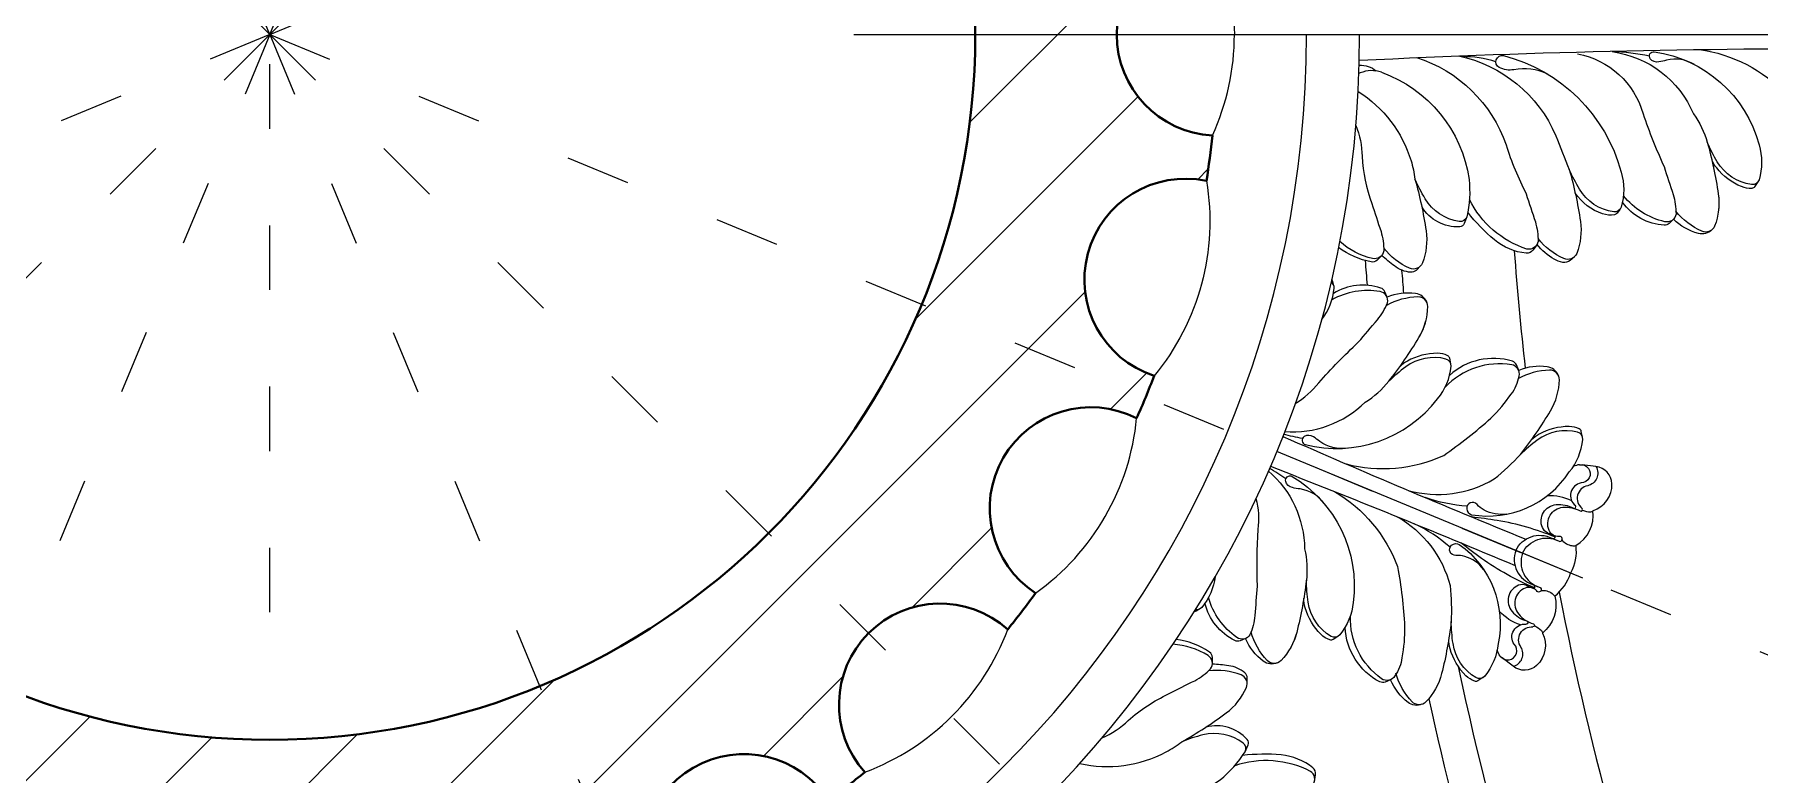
# Model space of a CAD drawing. Header units: millimetres. Extents: x 542654 to 551203, y 315718 to 321804.
# Drawn here: x 545239.9 to 545560.8, y 317859.7 to 317997.4 of the extents above; entities that cross this region are included whole.
import ezdxf

# ---------------------------------------------------------------- set-up
doc = ezdxf.new("R2010")
doc.units = ezdxf.units.MM
doc.linetypes.add('ACAD_ISO03W100', pattern=[30, 12, -18])
doc.layers.add('cad-block.com', color=250, linetype='Continuous')

msp = doc.modelspace()

# ---------------------------------------------------------------- hatches: boundary and pattern name
at = {"layer": 'cad-block.com', "lineweight": 15, "true_color": 0x000000}
h = msp.add_hatch(dxfattribs=at)
h.set_pattern_fill('ANSI31', color=18, scale=150, style=0)
h.set_pattern_definition([(45, (-2790188.436, -479010.678), (-13.25825215, 13.25825215), [])])
h.paths.add_polyline_path([(545444.91, 317925.98, 0.006039), (545446.59, 317929.9), (545404.9, 317947.17, -0.098491), (545376.45, 317904.59), (545395.05, 317885.99, -0.398666), (545420.93, 317886.68, 0.012079), (545426.12, 317893.44, -0.948004)])
h.paths.add_polyline_path([(545395.05, 317885.99), (545376.45, 317904.59, -0.098491), (545333.87, 317876.14), (545351.14, 317834.45, 0.006039), (545355.06, 317836.13, -0.948004), (545387.6, 317854.92, 0.012079), (545394.36, 317860.11, -0.398666)])
h.paths.add_polyline_path([(545333.87, 317876.14, -0.198912), (545233.42, 317876.14), (545216.16, 317834.45, 0.006039), (545220.11, 317832.87, -0.948004), (545256.41, 317823.14, 0.012079), (545264.86, 317822.03, -0.948004), (545302.44, 317822.03, 0.012079), (545310.88, 317823.14, -0.948004), (545347.18, 317832.87, 0.006039), (545351.14, 317834.45)])
h.paths.add_polyline_path([(545233.42, 317876.14, -0.098491), (545190.84, 317904.59), (545172.24, 317885.99, -0.398666), (545172.93, 317860.11, 0.012079), (545179.69, 317854.92, -0.948004), (545212.24, 317836.13, 0.006039), (545216.16, 317834.45)])
h.paths.add_polyline_path([(545162.39, 317947.17), (545120.71, 317929.9, 0.006039), (545122.38, 317925.98, -0.948004), (545141.17, 317893.44, 0.012079), (545146.36, 317886.68, -0.398666), (545172.24, 317885.99), (545190.84, 317904.59, -0.098491)])
h.paths.add_polyline_path([(545152.4, 317997.39), (545126.1, 317997.39, -0.398666), (545108.29, 317978.6, 0.012079), (545109.4, 317970.15, -0.948004), (545119.12, 317933.86, 0.006039), (545120.71, 317929.9), (545162.39, 317947.17, -0.098491)])
h.paths.add_polyline_path([(545162.39, 318047.62), (545120.71, 318064.88, 0.006039), (545119.12, 318060.93, -0.948004), (545109.4, 318024.63, 0.012079), (545108.29, 318016.18, -0.398666), (545126.1, 317997.39), (545152.4, 317997.39, -0.098491)])
h.paths.add_polyline_path([(545190.84, 318090.2), (545172.24, 318108.8, -0.398666), (545146.36, 318108.1, 0.012079), (545141.17, 318101.35, -0.948004), (545122.38, 318068.8, 0.006039), (545120.71, 318064.88), (545162.39, 318047.62, -0.098491)])
h.paths.add_polyline_path([(545233.42, 318118.64), (545216.16, 318160.33, 0.006039), (545212.24, 318158.65, -0.948004), (545179.69, 318139.86, 0.012079), (545172.93, 318134.68, -0.398666), (545172.24, 318108.8), (545190.84, 318090.2, -0.098491)])
h.paths.add_polyline_path([(545283.65, 318154.94, -0.398666), (545264.86, 318172.75, 0.012079), (545256.41, 318171.64, -0.948004), (545220.11, 318161.92, 0.006039), (545216.16, 318160.33), (545233.42, 318118.64, -0.098491), (545283.65, 318128.64)])
h.paths.add_polyline_path([(545351.14, 318160.33, 0.006039), (545347.18, 318161.92, -0.948004), (545310.88, 318171.64, 0.012079), (545302.44, 318172.75, -0.398666), (545283.65, 318154.94), (545283.65, 318128.64, -0.098491), (545333.87, 318118.64)])
h.paths.add_polyline_path([(545394.36, 318134.68, 0.012079), (545387.6, 318139.86, -0.948004), (545355.06, 318158.65, 0.006039), (545351.14, 318160.33), (545333.87, 318118.64, -0.098491), (545376.45, 318090.2), (545395.05, 318108.8, -0.398666)])
h.paths.add_polyline_path([(545426.12, 318101.35, 0.012079), (545420.93, 318108.1, -0.398666), (545395.05, 318108.8), (545376.45, 318090.2, -0.098491), (545404.9, 318047.62), (545446.59, 318064.88, 0.006039), (545444.91, 318068.8, -0.948004)])
h.paths.add_polyline_path([(545448.17, 318060.93, 0.006039), (545446.59, 318064.88), (545404.9, 318047.62, -0.098491), (545414.89, 317997.39), (545441.2, 317997.39, -0.398666), (545459.01, 318016.18, 0.012079), (545457.9, 318024.63, -0.948004)])
h.paths.add_polyline_path([(545457.9, 317970.15, 0.012079), (545459.01, 317978.6, -0.398666), (545441.2, 317997.39), (545414.89, 317997.39, -0.098491), (545404.9, 317947.17), (545446.59, 317929.9, 0.006039), (545448.17, 317933.86, -0.948004)])

# ---------------------------------------------------------------- linework, layer by layer
at = {"layer": 'cad-block.com', "color": 18, "linetype": 'ACAD_ISO03W100', "lineweight": 15, "true_color": 0x000000}
for points in [[(545283.65, 317889.86), (545283.65, 318458.6)], [(545283.65, 317997.39), (545117.12, 318399.43)], [(545283.65, 317997.39), (545450.18, 318399.43)], [(545283.65, 317997.39), (545631.94, 318345.68)], [(545283.65, 317997.39), (544948.37, 318332.67)], [(545283.65, 317997.39), (545685.69, 318163.92)], [(545283.65, 317997.39), (544881.61, 317830.86)], [(545283.65, 317997.39), (544948.37, 317662.11)], [(545283.65, 317997.39), (545117.12, 317595.35)], [(545283.65, 317997.39), (545631.94, 317649.1)], [(545283.65, 317997.39), (545450.18, 317595.35)], [(545283.65, 317997.39), (545685.69, 317830.86)]]:
    msp.add_lwpolyline(points, dxfattribs=at)
at = {"layer": 'cad-block.com', "color": 18, "lineweight": 40, "true_color": 0x000000}
for points in [[(545220.11, 318161.92, 0.948004), (545256.41, 318171.64, -0.012079), (545264.86, 318172.75, 0.948004), (545302.44, 318172.75, -0.012079), (545310.88, 318171.64, 0.948004), (545347.18, 318161.92, -0.012079), (545355.06, 318158.65, 0.948004), (545387.6, 318139.86, -0.012079), (545394.36, 318134.68, 0.948004), (545420.93, 318108.1, -0.012079), (545426.12, 318101.35, 0.948004), (545444.91, 318068.8, -0.012079), (545448.17, 318060.93, 0.948004), (545457.9, 318024.63, -0.012079), (545459.01, 318016.18, 0.398666), (545441.2, 317997.39)], [(545414.89, 317997.39, 1), (545152.4, 317997.39)], [(545414.89, 317997.39, -1), (545152.4, 317997.39)], [(545220.11, 317832.87, -0.948004), (545256.41, 317823.14, 0.012079), (545264.86, 317822.03, -0.948004), (545302.44, 317822.03, 0.012079), (545310.88, 317823.14, -0.948004), (545347.18, 317832.87, 0.012079), (545355.06, 317836.13, -0.948004), (545387.6, 317854.92, 0.012079), (545394.36, 317860.11, -0.948004), (545420.93, 317886.68, 0.012079), (545426.12, 317893.44, -0.948004), (545444.91, 317925.98, 0.012079), (545448.17, 317933.86, -0.948004), (545457.9, 317970.15, 0.012079), (545459.01, 317978.6, -0.398666), (545441.2, 317997.39)]]:
    msp.add_lwpolyline(points, format="xyb", dxfattribs=at)
at = {"layer": 'cad-block.com', "color": 18, "lineweight": 15, "true_color": 0x000000}
for points in [[(545459.01, 318016.18, -0.107292), (545463.09, 317997.39, -0.107292)], [(545459.01, 317978.6, 0.107292), (545463.09, 317997.39, 0.107292)], [(545486.33, 317992.59, -0.013831), (545585.85, 317994.75)], [(545526.92, 317993.77, -0.287988), (545539.1, 317982.62, 0.025097), (545543.02, 317972.81, -1.877874)], [(545533.37, 317994.2, -0.264183), (545548.49, 317982.62, -0.086697), (545551.05, 317977.35, 0.115313), (545551.05, 317977.35, -1.802822)], [(545540.29, 317993.33, 0.049528), (545533.37, 317994.2, 0.106349)], [(545548.66, 317991.79, 0.205471), (545543.48, 317992.6, -0.013815), (545542.04, 317992.28, -0.287999), (545540.45, 317992.89, -0.658883), (545541.2, 317994.19, -2.065471)], [(545541.2, 317994.19, -0.299057), (545560.68, 317976.88, -0.148504), (545560.68, 317970.35, -0.369673), (545559.29, 317969.46, -0.227087), (545552.92, 317973.7, -0.031874), (545551.05, 317977.35)], [(545541.2, 317994.19, -0.299057), (545560.68, 317976.88, -0.148504), (545560.68, 317970.35, -0.369673), (545559.29, 317969.46, -0.227087), (545552.92, 317973.7, -0.031874), (545551.05, 317977.35)], [(545549.58, 317994.6, -0.17254), (545565.74, 317986.18, -0.032558), (545571.22, 317976.39, -1.877874)], [(545490.47, 317990.35, 0.187676), (545486.49, 317990.23, 0.000437), (545486.26, 317990.15, 0.000437)], [(545486.31, 317991.7, -0.186623), (545489.45, 317990.61)], [(545496.96, 317993.09, -0.238276), (545513.62, 317976.85, 0.042198), (545517.37, 317967.72, -1.877874)], [(545504.76, 317993.41, -0.242672), (545522.88, 317978.56, 0.01266), (545525.39, 317972.26, 0.115313), (545525.39, 317972.26, -1.802822)], [(545511.73, 317992.3, 0.081243), (545505.37, 317993.27, -0.145658)], [(545521.29, 317990.05, 0.152838), (545515.07, 317990.83, -0.168769), (545512.36, 317991.26, -0.866804), (545513.14, 317993.46, -0.951731)], [(545513.14, 317993.46, -0.270578), (545535.03, 317971.79, -0.148504), (545535.03, 317965.26, -0.369673), (545533.64, 317964.37, -0.227087), (545527.27, 317968.61, -0.031874), (545525.39, 317972.26, 14.502454)], [(545490.47, 317990.35, -0.277944), (545506.74, 317970.43, -0.083054), (545506.32, 317963.48, -0.369673), (545504.93, 317962.59, -0.227087), (545498.56, 317966.83, -0.031874), (545496.68, 317970.48, 14.502454)], [(545486.11, 317986.78, -0.178469), (545495.96, 317973.9, -0.03595), (545496.68, 317970.48), (545496.68, 317970.48)], [(545485.68, 317980.46, -0.091012), (545486.84, 317974.72, 0.075503), (545488.66, 317965.94)], [(545551.05, 317977.35, -0.031779), (545553.1, 317967.71, -0.130738), (545552.42, 317961.74, -0.427656), (545550.05, 317960.77, -0.120528), (545545.23, 317964.51, -0.120528)], [(545551.05, 317977.35, -0.031779), (545553.1, 317967.71, -0.073107), (545553.1, 317964.31, -0.073107)], [(545525.39, 317972.26, -0.031779), (545527.45, 317962.62, -0.130738), (545526.77, 317956.65, -0.427656), (545524.4, 317955.68, -0.120528), (545519.57, 317959.42, -0.120528)], [(545543.02, 317972.81, -0.020018), (545543.02, 317972.81, 0.005323), (545544.72, 317967.61, -0.071153), (545545.24, 317963.97, -0.43648), (545543.15, 317962.55, -0.168128), (545535.46, 317967.39, -0.168128)], [(545543.02, 317972.81, -0.020018), (545543.02, 317972.81, 0.005323), (545544.72, 317967.61, -0.071153), (545545.24, 317963.97, -0.43648), (545543.15, 317962.55, -0.168128), (545535.46, 317967.39, -0.168128)], [(545560.48, 317969.94), (545559.86, 317969.04, -0.231904), (545559.34, 317968.76, -0.111123), (545557.42, 317969.08, -0.128926), (545552.8, 317972.55, -0.064699), (545551.89, 317974.07, 0.833227)], [(545560.48, 317969.94), (545559.86, 317969.04, -0.231904), (545559.34, 317968.76, -0.111123), (545557.42, 317969.08, -0.128926), (545552.8, 317972.55, -0.064699), (545551.89, 317974.07, 0.833227)], [(545457.9, 317970.15, -0.217083), (545448.17, 317933.86, -2.785548)], [(545496.68, 317970.48, -0.031779), (545498.74, 317960.84, -0.130738), (545498.06, 317954.87, -0.427656), (545495.69, 317953.9, -0.120528), (545490.86, 317957.64, -0.120528)], [(545488.66, 317965.94), (545488.66, 317965.94, 0.005323), (545490.36, 317960.74, -0.071153), (545490.87, 317957.1, -0.43648), (545488.79, 317955.69, -0.125479), (545482.69, 317958.84, -0.125479)], [(545506.32, 317963.48), (545505.82, 317962.19, -0.294707), (545505, 317961.6, -0.279852), (545497.93, 317965.38, 3.652467)], [(545517.37, 317967.72, -0.020018), (545517.37, 317967.72, 0.005323), (545519.07, 317962.52, -0.071153), (545519.58, 317958.88, -0.43648), (545517.5, 317957.47, -0.202958), (545506.8, 317966.7, -0.202958)], [(545534.81, 317964.84), (545534.29, 317964.17, -0.181734), (545533.77, 317963.85, -0.130507), (545531.59, 317964.01, -0.161337), (545526.49, 317967.88, 3.222316)], [(545544.75, 317963.01), (545543.97, 317962.23, -0.215345), (545543.06, 317961.89, -0.223692), (545535.27, 317966.17, 41148.719541)], [(545544.75, 317963.01), (545543.97, 317962.23, -0.215345), (545543.06, 317961.89, -0.223692), (545535.27, 317966.17, 41148.719541)], [(545519.39, 317958.31), (545518.63, 317957.25, -0.270706), (545517.37, 317956.68, -0.148242), (545511.47, 317959.17, -0.053539), (545506.49, 317964.31, -0.34386)], [(545551.91, 317961.03, -0.266317), (545549.39, 317960.36, -0.128186), (545544.75, 317963.01, -3.392852)], [(545551.91, 317961.03, -0.266317), (545549.39, 317960.36, -0.128186), (545544.75, 317963.01, -3.392852)], [(545551.72, 317960.89, -0.250761), (545550.05, 317960.77, -0.120528), (545545.23, 317964.51)], [(545490.5, 317956.26), (545489.63, 317955.4, -0.248324), (545488.52, 317955.06, -0.117093), (545482.48, 317957.76, -0.117093)], [(545497.75, 317954.37), (545496.88, 317953.49, -0.222193), (545495.89, 317953.13, -0.141471), (545492.85, 317954.32, -0.020446), (545490.5, 317956.26, -0.915996)], [(545526.36, 317956.04), (545525.53, 317955.35, -0.213482), (545524.17, 317954.98, -0.097951), (545522.56, 317955.57, -0.084116), (545519.39, 317958.31, 2.781001)], [(545479.33, 317944.35, 0.141997), (545481.65, 317950.16, 0.276465), (545481.09, 317951.34, 0.276465)], [(545481.6, 317950.63), (545481.38, 317951.45, 0.114353), (545481.19, 317951.79, 0.114353)], [(545486.14, 317940.12, 0.020018), (545486.14, 317940.12, -0.005323), (545489.7, 317944.28, 0.071153), (545491.57, 317947.45, 0.43648), (545490.19, 317949.55, 0.168128), (545481.23, 317948.03, 0.168128)], [(545486.14, 317940.12, 0.020018), (545486.14, 317940.12, -0.005323), (545489.7, 317944.28, 0.071153), (545491.57, 317947.45, 0.43648), (545490.19, 317949.55, 0.168128), (545481.23, 317948.03, 0.168128)], [(545491.49, 317948.52), (545491.07, 317949.53, 0.215345), (545490.35, 317950.2, 0.223692), (545481.52, 317949.22, -41148.719541)], [(545491.49, 317948.52), (545491.07, 317949.53, 0.215345), (545490.35, 317950.2, 0.223692), (545481.52, 317949.22, -41148.719541)], [(545498.86, 317947.61, 0.266317), (545496.79, 317949.19, 0.128186), (545491.49, 317948.52, 3.392852)], [(545498.86, 317947.61, 0.266317), (545496.79, 317949.19, 0.128186), (545491.49, 317948.52, 3.392852)], [(545491.82, 317932.86, 0.031779), (545497.41, 317940.98, 0.130738), (545499.06, 317946.76, 0.427656), (545497.24, 317948.56, 0.120528), (545491.36, 317946.95, 0.120528)], [(545498.74, 317947.81, 0.250761), (545497.24, 317948.56, 0.120528), (545491.36, 317946.95)], [(545491.82, 317932.86, 0.031779), (545497.41, 317940.98, 0.073107), (545498.71, 317944.12, 0.073107)], [(545474.41, 317928.72, 0.094283), (545478.77, 317932.56, -0.025097), (545486.14, 317940.12)], [(545476.28, 317921.07, 0.299057), (545500.9, 317929.61, 0.148504), (545503.4, 317935.64, 0.369673), (545502.45, 317937, 0.227087), (545494.95, 317935.52, 0.031874), (545491.82, 317932.86)], [(545476.28, 317921.07, 0.299057), (545500.9, 317929.61, 0.148504), (545503.4, 317935.64, 0.369673), (545502.45, 317937, 0.227087), (545494.95, 317935.52, 0.031874), (545491.82, 317932.86)], [(545503.37, 317936.09), (545503.14, 317937.16, 0.231904), (545502.77, 317937.62, 0.111123), (545500.87, 317938.06, 0.128926), (545495.27, 317936.62, 0.064699), (545493.86, 317935.57, -0.833227)], [(545503.37, 317936.09), (545503.14, 317937.16, 0.231904), (545502.77, 317937.62, 0.111123), (545500.87, 317938.06, 0.128926), (545495.27, 317936.62, 0.064699), (545493.86, 317935.57, -0.833227)], [(545510.82, 317926.02, -0.067216), (545510.82, 317926.02, 0.045938), (545514.59, 317930.48, 0.12291), (545516.05, 317933.82, 0.43648), (545514.67, 317935.92, 0.249318), (545502.3, 317931.77, 0.168128)], [(545515.97, 317934.89), (545515.55, 317935.9, 0.215345), (545514.83, 317936.58, 0.264602), (545503.11, 317933.96, -41148.719541)], [(545472.44, 317923.49, 0.216881), (545487.44, 317928.97, 0.086697), (545491.82, 317932.86), (545491.82, 317932.86)], [(545516.3, 317919.23, 0.031779), (545521.89, 317927.35, 0.130738), (545523.54, 317933.13, 0.427656), (545521.73, 317934.93, 0.120528), (545515.84, 317933.32, 0.120528)], [(545523.34, 317933.98, 0.266317), (545521.27, 317935.56, 0.128186), (545515.97, 317934.89, 3.392852)], [(545426.12, 317893.44, 0.217083), (545444.91, 317925.98, 2.785548)], [(545483.86, 317917.48, 0.17254), (545502.02, 317919.07, 0.032558), (545510.82, 317926.02, 1.877874)], [(545507.22, 317908.02, 0.2965), (545525.39, 317915.98, 0.148504), (545527.88, 317922.01, 0.369673), (545526.94, 317923.37, 0.227087), (545519.43, 317921.89, 0.031874), (545516.3, 317919.23)], [(545527.85, 317922.47), (545527.62, 317923.53, 0.231904), (545527.25, 317923.99, 0.111123), (545525.35, 317924.43, 0.128926), (545519.76, 317922.99, 0.064699), (545518.34, 317921.94, -0.833227)], [(545472.09, 317922.6, 0.006822), (545517.31, 317903.47)], [(545475.76, 317922.21, -0.025562), (545472.25, 317923, -0.025562)], [(545484.09, 317920.43, -0.205471), (545478.99, 317921.66, 0.013815), (545477.78, 317922.52, 0.287999), (545476.08, 317922.56, 0.658883), (545476.28, 317921.07, 2.065471)], [(545469.78, 317917.03, -0.006822), (545515.29, 317898.58)], [(545495.41, 317912.56, 0.205468), (545511.42, 317914.67, 0.033562), (545516.34, 317919.29, -0.115313), (545516.34, 317919.29, 1.802822)], [(545527.3, 317917.32, -1.076436), (545527.59, 317913.94, 0.650784), (545526.53, 317909.72, 0.030699)], [(545527.3, 317917.32, 0.08628), (545526.12, 317916.99, 0.096741)], [(545530.35, 317916.97, -0.506611), (545528.83, 317913.42, 0.650784), (545527.77, 317909.21, 0.030699)], [(545529.79, 317908.77, 0.336885), (545533.31, 317913.77, 0.369624), (545530.35, 317916.97, -0.09503)], [(545469.4, 317916.16, -0.216881), (545476.14, 317901.67, -0.086697), (545476.48, 317895.82), (545476.48, 317895.82)], [(545472.65, 317914.71, 0.025562), (545469.61, 317916.64, 0.025562)], [(545479.8, 317910.08, 0.205471), (545475.32, 317912.81, -0.013815), (545473.87, 317913.06, -0.287999), (545472.63, 317914.23, -0.658883), (545473.82, 317915.15, -2.065471)], [(545473.82, 317915.15, -0.299057), (545485.2, 317891.7, -0.148504), (545482.7, 317885.67, -0.369673), (545481.07, 317885.38, -0.227087), (545476.81, 317891.73, -0.031874), (545476.48, 317895.82)], [(545473.82, 317915.15, -0.299057), (545485.2, 317891.7, -0.148504), (545482.7, 317885.67, -0.369673), (545481.07, 317885.38, -0.227087), (545476.81, 317891.73, -0.031874), (545476.48, 317895.82)], [(545467.09, 317911.06, -0.094283), (545467.46, 317905.27, 0.025097), (545467.33, 317894.7)], [(545481.73, 317912.32, -0.17254), (545493.44, 317898.36, -0.032558), (545494.75, 317887.22, -1.877874)], [(545506.37, 317909.61, -0.069343), (545498.58, 317911.22, -1.99707)], [(545513.77, 317908.14, -0.161765), (545509.52, 317908.88, -0.093267), (545508.22, 317909.93, 0.728492), (545506.3, 317909.13, 0.314769), (545507.22, 317908.02, 32.564591)], [(545525.84, 317910.59, 0.126961), (545521.28, 317911.56, 0.586337)], [(545493.37, 317907.64, -0.205468), (545503.2, 317894.82, -0.033562), (545503.42, 317888.08, 0.115313), (545503.42, 317888.08, -1.802822)], [(545522.79, 317903.86, 0.055477), (545511.98, 317906.94, 0.013752), (545507.24, 317907.6, -1.957294)], [(545521.35, 317904.64, -0.185281), (545520.39, 317905.62, -0.514069), (545522.96, 317909.91, -0.145405), (545526.15, 317909.24, 0.845239), (545526.53, 317909.72)], [(545523.35, 317903.15, 1.646885), (545523.46, 317903.95, -0.30867), (545521.63, 317905.1, -0.514069), (545524.2, 317909.4, -0.145405), (545527.4, 317908.73, 0.845239), (545527.77, 317909.21, 0.471594)], [(545526.58, 317902.28), (545526.58, 317902.28, 0.304164), (545529.79, 317908.77, 1.721289)], [(545527.83, 317908.88, 0.116425), (545529.37, 317908.56, 0.214751), (545529.79, 317908.77, 1.361399)], [(545503.21, 317901.98, 0.069343), (545496.56, 317906.35, 1.99707)], [(545515.44, 317901.38, -0.424273), (545522.11, 317903.66, -2.119662)], [(545522.11, 317903.66, 0.607063), (545522.83, 317904.03, 0.607063)], [(545509.48, 317897.79, 0.161765), (545505.95, 317900.26, 0.093267), (545504.29, 317900.44, -0.728492), (545503.5, 317902.36, -0.314769), (545504.93, 317902.5, -32.564591)], [(545504.93, 317902.5, -0.2965), (545512.15, 317884.03, -0.148504), (545509.65, 317877.99, -0.369673), (545508.02, 317877.7, -0.227087), (545503.76, 317884.06, -0.031874), (545503.43, 317888.15)], [(545518.89, 317894.43, -0.055477), (545509.06, 317899.9, -0.013752), (545505.24, 317902.78, 1.957294)], [(545515.44, 317901.38, 0.424273), (545518.54, 317895.05, 2.119662)], [(545516.69, 317900.86, 0.424273), (545519.79, 317894.54, 2.119662)], [(545516.69, 317900.86, -0.424273), (545523.35, 317903.15, -2.119662)], [(545524.03, 317903.33, 0.186151), (545525.87, 317902.27, 0.094737), (545526.58, 317902.28, 15.762935)], [(545526.58, 317902.28, -0.150854), (545525.63, 317897.16, 3.307885)], [(545459.52, 317896.53, -0.141997), (545457.05, 317890.78, -0.276465), (545455.83, 317890.34, -0.276465)], [(545467.33, 317894.7, -0.020018), (545467.33, 317894.7, 0.005323), (545466.91, 317889.25, -0.071153), (545465.99, 317885.68, -0.43648), (545463.53, 317885.18, -0.168128), (545458.26, 317892.59, -0.168128)], [(545467.33, 317894.7, -0.020018), (545467.33, 317894.7, 0.005323), (545466.91, 317889.25, -0.071153), (545465.99, 317885.68, -0.43648), (545463.53, 317885.18, -0.168128), (545458.26, 317892.59, -0.168128)], [(545476.48, 317895.82, -0.031779), (545474.69, 317886.13, -0.130738), (545471.77, 317880.88, -0.427656), (545469.21, 317880.89, -0.120528), (545466.19, 317886.19, -0.120528)], [(545476.48, 317895.82, -0.031779), (545474.69, 317886.13, -0.073107), (545473.39, 317882.99, -0.073107)], [(545517.32, 317894.9, 0.185281), (545515.94, 317894.89, 0.514069), (545514.73, 317890.03, 0.145405), (545517.46, 317888.25, -0.845239), (545517.38, 317887.64)], [(545519.79, 317894.54, -1.646885), (545519.3, 317893.89, 0.30867), (545517.18, 317894.37, 0.514069), (545515.97, 317889.51, 0.145405), (545518.7, 317887.73, -0.845239), (545518.63, 317887.13, -0.471594)], [(545518.54, 317895.05, -0.607063), (545518.79, 317894.28, -0.607063)], [(545522.68, 317892.87, 0.150854), (545525.63, 317897.16, -3.307885)], [(545465.17, 317884.98), (545464.16, 317884.57, -0.215345), (545463.18, 317884.6, -0.223692), (545457.62, 317891.54, 41148.719541)], [(545465.17, 317884.98), (545464.16, 317884.57, -0.215345), (545463.18, 317884.6, -0.223692), (545457.62, 317891.54, 41148.719541)], [(545482.36, 317885.37), (545481.44, 317884.78, -0.231904), (545480.85, 317884.71, -0.111123), (545479.2, 317885.75, -0.128926), (545476.26, 317890.72, -0.064699), (545476, 317892.47, 0.833227)], [(545482.36, 317885.37), (545481.44, 317884.78, -0.231904), (545480.85, 317884.71, -0.111123), (545479.2, 317885.75, -0.128926), (545476.26, 317890.72, -0.064699), (545476, 317892.47, 0.833227)], [(545520.14, 317893.93, -0.186151), (545522.19, 317893.37, -0.094737), (545522.68, 317892.87, -15.762935)], [(545522.68, 317892.87), (545522.68, 317892.87, -0.304164), (545520.37, 317886.01, -1.721289)], [(545456.69, 317890.48), (545455.95, 317890.06, -0.114353), (545455.58, 317889.95, -0.114353)], [(545494.75, 317887.22, 0.067216), (545494.75, 317887.22, -0.045938), (545494.26, 317881.41, -0.12291), (545492.94, 317878.01, -0.43648), (545490.47, 317877.5, -0.249318), (545484.66, 317889.18, -0.168128)], [(545503.43, 317888.15, -0.031779), (545501.64, 317878.46, -0.130738), (545498.72, 317873.2, -0.427656), (545496.16, 317873.21, -0.120528), (545493.13, 317878.51, -0.120528)], [(545516.28, 317887.51, -0.126961), (545512.37, 317890.06, -0.586337)], [(545394.36, 317860.11, 0.217083), (545420.93, 317886.68, 2.785548)], [(545458.99, 317880.21), (545458.99, 317881.43, 0.248324), (545458.45, 317882.46, 0.117093), (545452.26, 317884.82, 0.117093)], [(545471.03, 317880.42, -0.266317), (545468.45, 317880.77, -0.128186), (545465.17, 317884.98, -3.392852)], [(545471.03, 317880.42, -0.266317), (545468.45, 317880.77, -0.128186), (545465.17, 317884.98, -3.392852)], [(545470.8, 317880.36, -0.250761), (545469.21, 317880.89, -0.120528), (545466.19, 317886.19)], [(545492.12, 317877.31), (545491.11, 317876.89, -0.215345), (545490.12, 317876.92, -0.264602), (545483.68, 317887.06, 41148.719541)], [(545509.3, 317877.7), (545508.39, 317877.11, -0.231904), (545507.8, 317877.04, -0.111123), (545506.15, 317878.07, -0.128926), (545503.21, 317883.05, -0.064699), (545502.95, 317884.79, 0.833227)], [(545512.55, 317881.72, 1.076436), (545515.15, 317883.91, -0.650784), (545517.38, 317887.64, -0.030699)], [(545514.96, 317879.81, 0.506611), (545516.4, 317883.39, -0.650784), (545518.63, 317887.13, -0.030699)], [(545520.37, 317886.01, -0.336885), (545519.31, 317879.99, -0.369624), (545514.96, 317879.81, 0.09503)], [(545518.9, 317887.32, -0.116425), (545520.21, 317886.45, -0.214751), (545520.37, 317886.01, -1.361399)], [(545450.85, 317874.66), (545450.85, 317874.66, -0.005323), (545455.73, 317877.14, 0.071153), (545458.67, 317879.35, 0.43648), (545458.19, 317881.82, 0.125479), (545451.65, 317883.91, 0.125479)], [(545512.55, 317881.72, -0.08628), (545511.96, 317882.79, -0.096741)], [(545453.31, 317865.78, 0.031779), (545461.58, 317871.14, 0.130738), (545465.32, 317875.85, 0.427656), (545464.33, 317878.21, 0.120528), (545458.28, 317878.98, 0.120528)], [(545465.47, 317876.42), (545465.47, 317877.66, 0.222193), (545465.02, 317878.61, 0.141471), (545462.03, 317879.93, 0.020446), (545458.99, 317880.21, 0.915996)], [(545497.97, 317872.74, -0.266317), (545495.39, 317873.09, -0.128186), (545492.12, 317877.31, -3.392852)], [(545438.48, 317866.5, 0.091012), (545443.36, 317869.74, -0.075503), (545450.85, 317874.66)], [(545465.08, 317863.92), (545465.64, 317865.18, 0.294707), (545465.48, 317866.18, 0.279852), (545457.81, 317868.51, -3.652467)], [(545434.31, 317861.73, 0.178469), (545450.39, 317863.88, 0.03595), (545453.31, 317865.78), (545453.31, 317865.78)], [(545434.88, 317856.12, 0.277944), (545460.46, 317858.71, 0.083054), (545465.08, 317863.92, 0.369673), (545464.72, 317865.53, 0.227087), (545457.22, 317867.04, 0.031874), (545453.31, 317865.78, -14.502454)], [(545469.89, 317853.1, 0.020018), (545469.89, 317853.1, -0.005323), (545474.77, 317855.58, 0.071153), (545477.71, 317857.79, 0.43648), (545477.24, 317860.26, 0.202958), (545463.14, 317861.3, 0.202958)], [(545477.98, 317858.34), (545478.19, 317859.62, 0.270706), (545477.7, 317860.92, 0.148242), (545471.77, 317863.32, 0.053539), (545464.62, 317863.21, 0.34386)]]:
    msp.add_lwpolyline(points, format="xyb", dxfattribs=at)
at = {"layer": 'cad-block.com', "color": 18, "linetype": 'ACAD_ISO03W100', "lineweight": 15, "ltscale": 20, "true_color": 0x000000}
msp.add_lwpolyline([(544792.27, 317997.39), (545755.67, 317997.39)], dxfattribs=at)
at = {"layer": 'cad-block.com', "color": 18, "lineweight": 15, "true_color": 0x000000}
for points in [[(545545.39, 317964.31), (545545.23, 317964.31)], [(545545.39, 317964.31), (545545.23, 317964.31)], [(545491.58, 317947.07), (545491.44, 317947.13)], [(545491.58, 317947.07), (545491.44, 317947.13)], [(545527.9, 317896.22), (545470.96, 317919.81)], [(545527.9, 317896.22), (545470.96, 317919.81)], [(545527.9, 317896.22), (545470.96, 317919.81)], [(545530.35, 317916.97), (545527.81, 317917.33)], [(545521.35, 317904.63), (545522.65, 317904.09), (545522.65, 317904.09)], [(545524.94, 317897.44), (545515.48, 317901.36)], [(545522.07, 317903.68), (545523, 317903.31)], [(545517.32, 317894.9), (545518.62, 317894.36), (545518.62, 317894.36)], [(545518.5, 317895.07), (545519.42, 317894.67)], [(545466.26, 317885.94), (545466.12, 317886)], [(545466.26, 317885.94), (545466.12, 317886)], [(545514.96, 317879.81), (545512.91, 317881.36)]]:
    msp.add_lwpolyline(points, dxfattribs=at)
at = {"layer": 'cad-block.com', "color": 18, "linetype": 'ACAD_ISO03W100', "lineweight": 15, "true_color": 0x000000}
msp.add_arc((545283.65, 317997.39), 410.29, 180, 0, dxfattribs=at)
at = {"layer": 'cad-block.com', "color": 18, "lineweight": 15, "true_color": 0x000000}
for centre, radius, start, end in [((545283.65, 317997.39), 202.74, 180, 0), ((545283.65, 317997.39), 192.86, 180, 0), ((546064.99, 317997.39), 579.1, 184.16728, 184.62118), ((546064.99, 317997.39), 551.31, 184.1864, 186.4672), ((546064.99, 317997.39), 572.47, 184.3932, 184.825), ((546064.99, 317997.39), 551.31, 190.8473, 210), ((546064.99, 317997.39), 572.47, 191.8565, 202.1699), ((546064.99, 317997.39), 579.1, 192.32537, 200.46985)]:
    msp.add_arc(centre, radius, start, end, dxfattribs=at)

doc.saveas('drawing.dxf')
